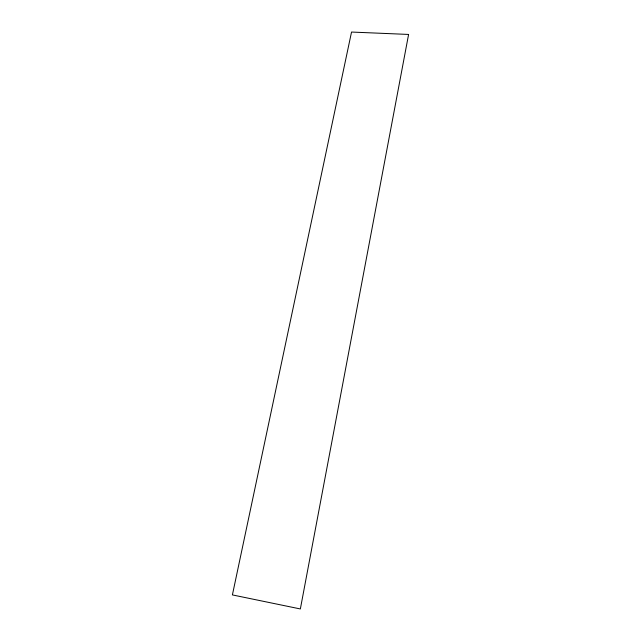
<?xml version="1.0" encoding="UTF-8"?>
<svg xmlns="http://www.w3.org/2000/svg" width="641" height="641" viewBox="0 0 641 641"><rect width="100%" height="100%" fill="white"/><g stroke="black" fill="none" stroke-linecap="round" stroke-linejoin="round"><path stroke-width="0.96" d="M408.597 34.446L300.357 608.95L232.403 594.912L351.532 32.05L408.597 34.446"/></g></svg>
